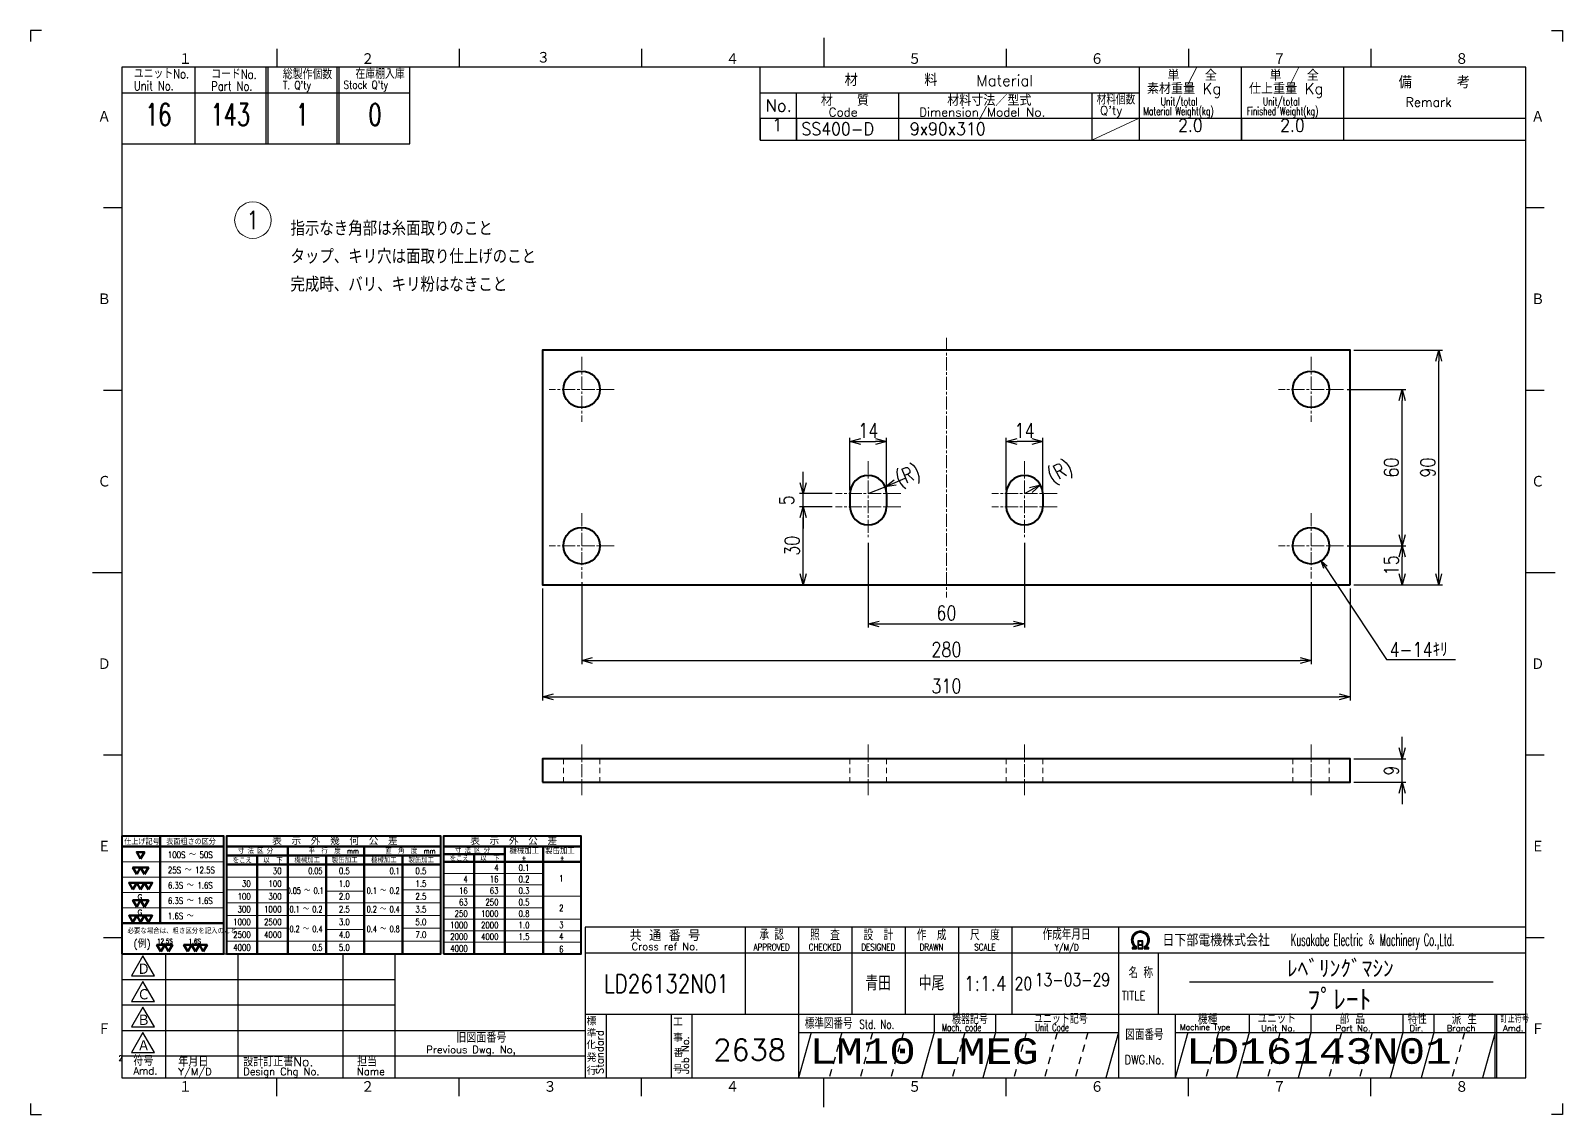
# Model space of a CAD drawing. Header units: millimetres. Extents: x 0 to 588, y 0 to 416.
import ezdxf
from ezdxf.enums import TextEntityAlignment as Align

# ---------------------------------------------------------------- set-up
doc = ezdxf.new("R2010")
doc.units = ezdxf.units.MM
for name, pattern in [('GEN3A', [3.5, 2, -1.5]), ('GEN7A', [7.5, 5, -0.75, 1, -0.75]), ('HIDDEN2', [3.5, 2, -1.5])]:
    doc.linetypes.add(name, pattern=pattern)
doc.layers.get('0').update_dxf_attribs({"linetype": 'CONTINUOUS', "lineweight": 20})
doc.layers.get('DEFPOINTS').update_dxf_attribs({"linetype": 'CONTINUOUS'})
for name, color, linetype, lineweight in [('2', 5, 'CONTINUOUS', 40), ('3A', 6, 'HIDDEN2', 20), ('4', 3, 'CONTINUOUS', 13), ('5', 3, 'CONTINUOUS', 13), ('6', 7, 'CONTINUOUS', 50), ('7A', 4, 'GEN7A', 13)]:
    doc.layers.add(name, color=color, linetype=linetype, lineweight=lineweight)
doc.layers.add('RAHM2', color=1, linetype='CONTINUOUS')
doc.layers.add('RAHM3', color=52, linetype='CONTINUOUS')
doc.styles.add('DIMENSION', font='monotxt.shx', dxfattribs={"bigfont": 'bigfont.shx'})
doc.styles.get("Standard").update_dxf_attribs({"font": 'romans.shx', "width": 0.8, "bigfont": 'extfont2.shx'})
doc.dimstyles.new('GEN-ISO', dxfattribs={"dimtxt": 4, "dimasz": 3, "dimexe": 1, "dimexo": 1, "dimgap": 1, "dimtad": 3, "dimrnd": 0.01, "dimdsep": 46, "dimtxsty": 'Standard', "dimblk": 'OPEN30', "dimcen": 0, "dimclrt": 7, "dimadec": 3, "dimazin": 2, "dimtp": 0.1, "dimtm": 0.1, "dimtfac": 0.6, "dimtmove": 2, "dimatfit": 3, "dimldrblk": 'OPEN30', "dimfxl": 1, "dimarcsym": 0})
doc.dimstyles.new('GEN-ISO$0', dxfattribs={"dimtxt": 4, "dimasz": 3, "dimexe": 1, "dimexo": 1, "dimgap": 1, "dimtad": 3, "dimrnd": 0.01, "dimdsep": 46, "dimtxsty": 'Standard', "dimblk": 'OPEN30', "dimcen": 0, "dimclrt": 7, "dimazin": 2, "dimtp": 0.1, "dimtm": 0.1, "dimtfac": 0.6, "dimtmove": 2, "dimatfit": 3, "dimldrblk": 'OPEN30', "dimfxl": 1, "dimarcsym": 0})
doc.dimstyles.new('GEN-ISO$4', dxfattribs={"dimtxt": 4, "dimasz": 3, "dimexe": 1, "dimexo": 1, "dimgap": 1, "dimtad": 1, "dimtoh": 1, "dimrnd": 0.01, "dimdsep": 46, "dimtxsty": 'Standard', "dimblk": 'OPEN30', "dimcen": 0, "dimclrt": 7, "dimazin": 2, "dimtp": 0.1, "dimtm": 0.1, "dimtfac": 0.6, "dimtofl": 0, "dimtmove": 0, "dimatfit": 2, "dimldrblk": 'OPEN30', "dimfxl": 1, "dimarcsym": 0})

# ---------------------------------------------------------------- blocks, each defined once
blk = doc.blocks.new('_Open30')
at = {"color": 0, "linetype": 'ByBlock', "lineweight": -2}
for p, q in [((-1, 0.27), (0, 0)), ((0, 0), (-1, -0.27)), ((0, 0), (-1, 0))]:
    blk.add_line(p, q, dxfattribs=at)
blk = doc.blocks.new('*D4')
at = {"layer": '5', "color": 0, "lineweight": -2, "transparency": 16777216}
for p, q in [((321.53, 219.25), (321.53, 186.75)), ((381.53, 219.25), (381.53, 186.75)), ((325.73, 188.15), (377.33, 188.15))]:
    blk.add_line(p, q, dxfattribs=at)
at = {"layer": 'DEFPOINTS', "color": 0, "transparency": 16777216}
for p in [(321.53, 220.65), (381.53, 220.65), (381.53, 188.15)]:
    blk.add_point(p, dxfattribs=at)
at = {"layer": '5', "color": 0, "lineweight": -2, "transparency": 16777216, "xscale": 4.199999999999999, "yscale": 4.199999999999999, "zscale": 4.199999999999999, "rotation": 180}
blk.add_blockref('_Open30', (321.53, 188.15), dxfattribs=at)
at = {"layer": '5', "color": 0, "lineweight": -2, "transparency": 16777216, "xscale": 4.199999999999999, "yscale": 4.199999999999999, "zscale": 4.199999999999999}
blk.add_blockref('_Open30', (381.53, 188.15), dxfattribs=at)
at = {"layer": '5', "color": 7, "transparency": 16777216, "insert": (351.53, 192.35), "char_height": 5.6, "attachment_point": 5}
blk.add_mtext('60', dxfattribs=at)
blk = doc.blocks.new('*D5')
at = {"layer": '5', "color": 0, "lineweight": -2, "transparency": 16777216}
for p, q in [((211.53, 204.25), (211.53, 172.75)), ((491.53, 204.25), (491.53, 172.75)), ((215.73, 174.15), (487.33, 174.15))]:
    blk.add_line(p, q, dxfattribs=at)
at = {"layer": 'DEFPOINTS', "color": 0, "transparency": 16777216}
for p in [(211.53, 205.65), (491.53, 205.65), (491.53, 174.15)]:
    blk.add_point(p, dxfattribs=at)
at = {"layer": '5', "color": 0, "lineweight": -2, "transparency": 16777216, "xscale": 4.199999999999999, "yscale": 4.199999999999999, "zscale": 4.199999999999999, "rotation": 180}
blk.add_blockref('_Open30', (211.53, 174.15), dxfattribs=at)
at = {"layer": '5', "color": 0, "lineweight": -2, "transparency": 16777216, "xscale": 4.199999999999999, "yscale": 4.199999999999999, "zscale": 4.199999999999999}
blk.add_blockref('_Open30', (491.53, 174.15), dxfattribs=at)
at = {"layer": '5', "color": 7, "transparency": 16777216, "insert": (351.53, 178.35), "char_height": 5.6, "attachment_point": 5}
blk.add_mtext('280', dxfattribs=at)
blk = doc.blocks.new('*D6')
at = {"layer": '5', "color": 0, "lineweight": -2, "transparency": 16777216}
for p, q in [((196.53, 201.75), (196.53, 158.75)), ((506.53, 201.75), (506.53, 158.75)), ((200.73, 160.15), (502.33, 160.15))]:
    blk.add_line(p, q, dxfattribs=at)
at = {"layer": 'DEFPOINTS', "color": 0, "transparency": 16777216}
for p in [(196.53, 203.15), (506.53, 203.15), (506.53, 160.15)]:
    blk.add_point(p, dxfattribs=at)
at = {"layer": '5', "color": 0, "lineweight": -2, "transparency": 16777216, "xscale": 4.199999999999999, "yscale": 4.199999999999999, "zscale": 4.199999999999999, "rotation": 180}
blk.add_blockref('_Open30', (196.53, 160.15), dxfattribs=at)
at = {"layer": '5', "color": 0, "lineweight": -2, "transparency": 16777216, "xscale": 4.199999999999999, "yscale": 4.199999999999999, "zscale": 4.199999999999999}
blk.add_blockref('_Open30', (506.53, 160.15), dxfattribs=at)
at = {"layer": '5', "color": 7, "transparency": 16777216, "insert": (351.53, 164.35), "char_height": 5.6, "attachment_point": 5}
blk.add_mtext('310', dxfattribs=at)
blk = doc.blocks.new('*D7')
at = {"layer": '5', "color": 0, "lineweight": -2, "transparency": 16777216}
for p, q in [((505.43, 218.15), (527.93, 218.15)), ((526.53, 207.35), (526.53, 213.95)), ((507.93, 203.15), (527.93, 203.15))]:
    blk.add_line(p, q, dxfattribs=at)
at = {"layer": 'DEFPOINTS', "color": 0, "transparency": 16777216}
for p in [(504.03, 218.15), (526.53, 218.15), (506.53, 203.15)]:
    blk.add_point(p, dxfattribs=at)
at = {"layer": '5', "color": 0, "lineweight": -2, "transparency": 16777216, "xscale": 4.199999999999999, "yscale": 4.199999999999999, "zscale": 4.199999999999999}
for p, rotation in [((526.53, 218.15), 90), ((526.53, 203.15), 270)]:
    blk.add_blockref('_Open30', p, dxfattribs=dict(at, rotation=rotation))
at = {"layer": '5', "color": 7, "transparency": 16777216, "insert": (522.33, 210.65), "char_height": 5.6, "attachment_point": 5, "rotation": 90}
blk.add_mtext('15', dxfattribs=at)
blk = doc.blocks.new('*D8')
at = {"layer": '5', "color": 0, "lineweight": -2, "transparency": 16777216}
for p, q in [((505.43, 278.15), (527.93, 278.15)), ((526.53, 222.35), (526.53, 273.95)), ((505.43, 218.15), (527.93, 218.15))]:
    blk.add_line(p, q, dxfattribs=at)
at = {"layer": 'DEFPOINTS', "color": 0, "transparency": 16777216}
for p in [(504.03, 278.15), (526.53, 278.15), (504.03, 218.15)]:
    blk.add_point(p, dxfattribs=at)
at = {"layer": '5', "color": 0, "lineweight": -2, "transparency": 16777216, "xscale": 4.199999999999999, "yscale": 4.199999999999999, "zscale": 4.199999999999999}
for p, rotation in [((526.53, 278.15), 90), ((526.53, 218.15), 270)]:
    blk.add_blockref('_Open30', p, dxfattribs=dict(at, rotation=rotation))
at = {"layer": '5', "color": 7, "transparency": 16777216, "insert": (522.33, 248.15), "char_height": 5.6, "attachment_point": 5, "rotation": 90}
blk.add_mtext('60', dxfattribs=at)
blk = doc.blocks.new('*D9')
at = {"layer": '5', "color": 0, "lineweight": -2, "transparency": 16777216}
for p, q in [((507.93, 293.15), (541.93, 293.15)), ((540.53, 207.35), (540.53, 288.95)), ((507.93, 203.15), (541.93, 203.15))]:
    blk.add_line(p, q, dxfattribs=at)
at = {"layer": 'DEFPOINTS', "color": 0, "transparency": 16777216}
for p in [(506.53, 293.15), (540.53, 293.15), (506.53, 203.15)]:
    blk.add_point(p, dxfattribs=at)
at = {"layer": '5', "color": 0, "lineweight": -2, "transparency": 16777216, "xscale": 4.199999999999999, "yscale": 4.199999999999999, "zscale": 4.199999999999999}
for p, rotation in [((540.53, 293.15), 90), ((540.53, 203.15), 270)]:
    blk.add_blockref('_Open30', p, dxfattribs=dict(at, rotation=rotation))
at = {"layer": '5', "color": 7, "transparency": 16777216, "insert": (536.33, 248.15), "char_height": 5.6, "attachment_point": 5, "rotation": 90}
blk.add_mtext('90', dxfattribs=at)
blk = doc.blocks.new('*D10')
at = {"layer": '5', "color": 0, "lineweight": -2, "transparency": 16777216}
for p, q in [((307.63, 233.15), (295.13, 233.15)), ((296.53, 207.35), (296.53, 228.95)), ((306.13, 203.15), (295.13, 203.15))]:
    blk.add_line(p, q, dxfattribs=at)
at = {"layer": 'DEFPOINTS', "color": 0, "transparency": 16777216}
for p in [(296.53, 233.15), (309.03, 233.15), (307.53, 203.15)]:
    blk.add_point(p, dxfattribs=at)
at = {"layer": '5', "color": 0, "lineweight": -2, "transparency": 16777216, "xscale": 4.199999999999999, "yscale": 4.199999999999999, "zscale": 4.199999999999999}
for p, rotation in [((296.53, 233.15), 90), ((296.53, 203.15), 270)]:
    blk.add_blockref('_Open30', p, dxfattribs=dict(at, rotation=rotation))
at = {"layer": '5', "color": 7, "transparency": 16777216, "insert": (292.33, 218.15), "char_height": 5.6, "attachment_point": 5, "rotation": 90}
blk.add_mtext('30', dxfattribs=at)
blk = doc.blocks.new('*D11')
at = {"layer": '5', "color": 0, "lineweight": -2, "transparency": 16777216}
for p, q in [((526.53, 140.62), (526.53, 144.82)), ((507.93, 136.42), (527.93, 136.42)), ((526.53, 127.42), (526.53, 136.42)), ((507.93, 127.42), (527.93, 127.42)), ((526.53, 123.22), (526.53, 119.02))]:
    blk.add_line(p, q, dxfattribs=at)
at = {"layer": 'DEFPOINTS', "color": 0, "transparency": 16777216}
for p in [(506.53, 136.42), (526.53, 136.42), (506.53, 127.42)]:
    blk.add_point(p, dxfattribs=at)
at = {"layer": '5', "color": 0, "lineweight": -2, "transparency": 16777216, "xscale": 4.199999999999999, "yscale": 4.199999999999999, "zscale": 4.199999999999999}
for p, rotation in [((526.53, 136.42), 270), ((526.53, 127.42), 90)]:
    blk.add_blockref('_Open30', p, dxfattribs=dict(at, rotation=rotation))
at = {"layer": '5', "color": 7, "transparency": 16777216, "insert": (522.33, 131.92), "char_height": 5.6, "attachment_point": 5, "rotation": 90}
blk.add_mtext('9', dxfattribs=at)
blk = doc.blocks.new('1A3ﾌﾞﾋﾝ')
at = {"layer": 'RAHM2', "color": 5, "linetype": 'Continuous'}
for p, q in [((3, 297), (0, 297)), ((0, 297), (0, 294)), ((217.5, 295), (217.5, 287)), ((417, 297), (420, 297)), ((420, 297), (420, 294)), ((67.5, 292), (67.5, 287)), ((117.5, 292), (117.5, 287)), ((167.5, 292), (167.5, 287)), ((267.5, 292), (267.5, 287)), ((317.5, 292), (317.5, 287)), ((367.5, 292), (367.5, 287)), ((410, 287), (25, 287)), ((25, 287), (25, 10)), ((104, 266), (104, 287)), ((410, 10), (410, 287)), ((25, 266), (64.5, 266)), ((64.5, 266), (104, 266)), ((20, 248.5), (25, 248.5)), ((410, 248.5), (415, 248.5)), ((20, 198.5), (25, 198.5)), ((410, 198.5), (415, 198.5)), ((17, 148.5), (25, 148.5)), ((410, 148.5), (418, 148.5)), ((20, 98.5), (25, 98.5)), ((410, 98.5), (415, 98.5)), ((20, 48.5), (25, 48.5)), ((410, 48.5), (415, 48.5)), ((25, 10), (410, 10)), ((67.5, 5), (67.5, 10)), ((117.5, 5), (117.5, 10)), ((217.5, 2), (217.5, 10)), ((267.5, 5), (267.5, 10)), ((317.5, 5), (317.5, 10)), ((367.5, 5), (367.5, 10)), ((0, 3), (0, 0)), ((0, 0), (3, 0)), ((420, 0), (417, 0)), ((420, 3), (420, 0))]:
    blk.add_line(p, q, dxfattribs=at)
at = {"layer": 'RAHM2', "color": 7, "linetype": 'Continuous'}
for p, q in [((45, 287), (45, 266)), ((64.5, 287), (64.5, 266)), ((65, 287), (65, 266)), ((84, 287), (84, 266)), ((84.5, 287), (84.5, 266)), ((200, 267), (200, 287)), ((304, 287), (304, 267)), ((332, 267), (332, 287)), ((360, 287), (360, 267)), ((25, 280), (64.5, 280)), ((64.5, 280), (104, 280)), ((200, 280), (304, 280)), ((210, 267), (210, 280)), ((238, 280), (238, 267)), ((291, 280), (291, 267)), ((200, 273), (410, 273)), ((200, 267), (410, 267)), ((195.93, 51.26), (195.93, 27.42)), ((210.55, 51.26), (210.55, 10)), ((225.18, 51.26), (225.18, 27.42)), ((239.8, 51.26), (239.8, 27.42)), ((254.43, 51.26), (254.43, 27.42)), ((269.05, 51.26), (269.05, 27.42)), ((298.3, 51.26), (298.3, 10)), ((25, 44), (100, 44)), ((37, 44), (37, 10)), ((56.8, 44), (56.8, 10)), ((85.6, 44), (85.6, 10)), ((100, 10), (100, 44)), ((152.05, 44.26), (410, 44.26)), ((269.05, 44.26), (269.05, 27.42)), ((298.3, 44.26), (298.3, 44.26)), ((309.17, 44.26), (309.17, 27.42)), ((25, 37), (100, 37)), ((25, 30), (100, 30)), ((152.05, 27.42), (410, 27.42)), ((157.77, 27.42), (157.77, 10)), ((175.59, 27.42), (175.59, 10)), ((181.3, 27.42), (181.3, 10)), ((247.73, 27.42), (247.73, 22.42)), ((264.59, 27.42), (264.59, 22.42)), ((313.83, 27.42), (313.83, 10)), ((334.15, 27.42), (334.15, 22.42)), ((351, 27.42), (351, 22.42)), ((376.29, 27.42), (376.29, 22.42)), ((384.72, 27.42), (384.72, 22.42)), ((401.57, 10), (401.57, 27.42)), ((402.07, 10), (402.07, 27.42)), ((25, 23), (100, 23)), ((100, 23), (152.05, 23)), ((210.55, 22.42), (298.3, 22.42)), ((313.83, 22.42), (410, 22.42)), ((25, 16), (100, 16)), ((100, 16), (152.05, 16)), ((167.5, 5), (167.5, 10))]:
    blk.add_line(p, q, dxfattribs=at)
at = {"layer": 'RAHM2', "color": 3, "linetype": 'Continuous'}
for p, q in [((317.73, 36.35), (401.03, 36.35)), ((214.02, 22.42), (210.55, 10)), ((247.73, 22.42), (244.26, 10)), ((264.59, 22.42), (261.12, 10)), ((298.3, 22.42), (294.83, 10)), ((334.15, 22.42), (330.68, 10)), ((351, 22.42), (347.54, 10)), ((376.29, 22.42), (372.82, 10)), ((384.72, 22.42), (381.25, 10))]:
    blk.add_line(p, q, dxfattribs=at)
at = {"layer": 'RAHM2', "color": 3, "linetype": 'GEN3A'}
for p, q in [((222.44, 22.42), (218.98, 10)), ((230.87, 22.42), (227.41, 10)), ((239.3, 22.42), (235.84, 10)), ((256.16, 22.42), (252.69, 10)), ((273.01, 22.42), (269.55, 10)), ((281.44, 22.42), (277.98, 10)), ((289.87, 22.42), (286.41, 10)), ((325.72, 22.42), (322.25, 10)), ((342.57, 22.42), (339.11, 10)), ((359.43, 22.42), (355.97, 10)), ((367.86, 22.42), (364.39, 10)), ((393.14, 22.42), (389.68, 10))]:
    blk.add_line(p, q, dxfattribs=at)
at = {"layer": 'RAHM2', "color": 5, "linetype": 'Continuous'}
blk.add_lwpolyline([(410, 51.26), (152.05, 51.26), (152.05, 10)], dxfattribs=at)
at = {"layer": 'RAHM2', "color": 7, "linetype": 'Continuous'}
for points in [[(303.62, 47.51), (303.62, 45.4), (304.92, 45.4), (304.92, 47.51), (303.62, 47.51)], [(303.77, 47.36), (303.77, 46.53), (304.77, 46.53), (304.77, 47.36), (303.77, 47.36)], [(304.77, 46.38), (304.77, 45.55), (303.77, 45.55), (303.77, 46.38), (304.77, 46.38)], [(302.02, 45.4), (303.22, 45.4), (303.22, 46.01)], [(302.02, 45.58), (302.97, 45.58), (302.97, 45.91)], [(302.72, 45.82), (302.72, 45.75), (302.02, 45.75), (302.02, 45.4)], [(305.32, 45.98), (305.32, 45.4), (306.58, 45.4), (306.58, 45.75), (305.85, 45.75), (305.85, 45.8)], [(305.57, 45.87), (305.57, 45.58), (306.58, 45.58)]]:
    blk.add_lwpolyline(points, dxfattribs=at)
for points in [[(30.79, 43.41), (27.65, 37.97), (33.92, 37.97)], [(30.79, 36.41), (27.65, 30.97), (33.92, 30.97)], [(30.79, 29.41), (27.65, 23.97), (33.92, 23.97)], [(30.79, 22.41), (27.65, 16.97), (33.92, 16.97)]]:
    blk.add_lwpolyline(points, close=True, dxfattribs=at)
at = {"layer": 'RAHM2', "color": 3, "linetype": 'Continuous'}
for points in [[(317.29, 22.42), (313.83, 10)], [(401.57, 22.42), (401.57, 22.42), (398.11, 10)]]:
    blk.add_lwpolyline(points, dxfattribs=at)
at = {"layer": 'RAHM2', "color": 7, "linetype": 'Continuous'}
for radius, start, end in [(2.5, 308.2706, 230.8952), (2.28, 303.9949, 234.4013), (2.06, 299.8294, 238.4756)]:
    blk.add_arc((304.3, 47.76), radius, start, end, dxfattribs=at)
at = {"layer": 'RAHM2', "color": 5, "linetype": 'Continuous'}
for s, p in [('１', (40.6, 287.58)), ('２', (90.6, 287.58)), ('４', (190.6, 287.58)), ('５', (240.6, 287.58)), ('６', (290.6, 287.58)), ('７', (340.6, 287.58)), ('８', (390.6, 287.58)), ('Ａ', (18.36, 271.74)), ('Ａ', (411.44, 271.74)), ('Ｂ', (18.36, 221.74)), ('Ｂ', (411.44, 221.74)), ('Ｃ', (18.36, 171.74)), ('Ｃ', (411.44, 171.74)), ('Ｄ', (18.36, 121.74)), ('Ｄ', (411.44, 121.74)), ('Ｅ', (18.36, 71.74)), ('Ｅ', (411.44, 71.74)), ('Ｆ', (18.36, 21.74)), ('Ｆ', (411.44, 21.74)), ('１', (40.6, 5.87)), ('２', (90.6, 5.87)), ('３', (140.6, 5.87)), ('４', (190.6, 5.87)), ('５', (240.6, 5.87)), ('６', (290.6, 5.87)), ('７', (340.6, 5.87)), ('８', (390.6, 5.87))]:
    blk.add_text(s, height=3.31, dxfattribs=at).set_placement(p)
blk.add_text('３', height=3.31, dxfattribs=at).set_placement((140.6, 289.58), align=Align.MIDDLE)
at = {"layer": 'RAHM2', "color": 7, "linetype": 'Continuous'}
for s, height, width, p in [('ユニットNo.', 2.5, 0.8, (28.29, 283.92)), ('コードNo.', 2.5, 0.8, (49.52, 283.81)), ('総製作個数', 2.5, 0.8, (69.17, 283.72)), ('在庫棚入庫', 2.5, 0.8, (89.08, 283.82)), ('Unit No.', 2.5, 0.8, (28.29, 280.64)), ('Part No.', 2.5, 0.8, (49.52, 280.53)), ("T. Q'ty", 2.2, 0.8, (69.17, 280.96)), ("Stock Q'ty", 2.2, 0.8, (85.8, 281.06)), ('材料個数', 3, 0.8, (292.32, 276.75)), ('Unit/total', 2.2, 0.7, (309.86, 276.49)), ('Unit/total', 2.2, 0.7, (337.86, 276.49)), ('Material Weight(kg)', 2.2, 0.68, (305.1, 273.86)), ('Finished Weight(kg)', 2.2, 0.68, (333.46, 273.86)), ('作成年月日', 3, 0.7, (277.49, 47.82)), ('Y/M/D', 1.8, 0.8, (280.79, 44.87)), ('Kusakabe Electric ＆ Machinery Co.,Ltd.', 3.3108, 0.5, (345.56, 46.19)), ('名 称', 3, 0.7, (301.06, 37.33)), ('20', 3.5, 0.8, (269.81, 34.08)), ('TITLE', 2.5, 0.8, (299.18, 31.25)), ('標準図番号', 3, 0.7, (212.26, 23.44)), ('Std. No.', 2.5, 0.7, (227.23, 23.44)), ('機器記号', 2.5, 0.7, (252.65, 24.77)), ('ユニット記号', 2.5, 0.7, (275.14, 24.85)), ('訂正符号', 2, 0.7, (403.01, 25.16)), ('Mach. code', 2, 0.7, (249.86, 22.83)), ('Unit Code', 2, 0.7, (275.45, 22.83)), ('図面番号', 3, 0.7, (300.15, 20.37)), ('Machine Type', 1.7, 0.9, (315.15, 23.05))]:
    blk.add_text(s, height=height, dxfattribs=dict(at, width=width)).set_placement(p)
for s, height, p in [('単 / 全', 3, (311.71, 283.26)), ('単 / 全', 3, (339.71, 283.26)), ('材\u3000\u3000\u3000\u3000\u3000料', 3.311, (223.18, 281.82)), ('Material', 3, (259.34, 281.82)), ('素材重量 Kg', 3, (306.08, 279.63)), ('仕上重量 Kg', 3, (334.08, 279.63)), ('備     考', 3.311, (375.08, 281.21)), ('No.', 3.311, (201.5, 274.82)), ('材\u3000\u3000質', 3, (216.68, 276.39)), ('材料寸法／型式', 3, (251.33, 276.39)), ('Remark', 2.5, (377.03, 276.16)), ('Code', 2.4, (218.82, 273.45)), ('Dimension/Model No.', 2.4, (243.65, 273.45)), ("Q'ty", 2.4, (293.19, 273.93)), ('Ｄ', 3.2, (29.23, 38.2)), ('Ｃ', 3.2, (29.23, 31.2)), ('Ｂ', 3.2, (29.23, 24.2)), ('標', 2, (152.44, 24.43)), ('工', 2, (176.15, 24.24)), ('機種', 2.4, (320.08, 24.76)), ('ユニット', 2.4, (336.39, 24.96)), ('部 品', 2.4, (358.93, 24.79)), ('特性', 2.4, (377.55, 24.78)), ('派 生', 2.4, (389.65, 24.72)), ('旧図面番号', 2.5, (116.71, 19.69)), ('準', 2, (152.47, 21.11)), ('事', 2, (176.17, 19.92)), ('Unit No.', 1.7, (337.39, 22.76)), ('Part No.', 1.7, (357.81, 22.76)), ('Dir.', 1.7, (378.09, 22.76)), ('Branch', 1.7, (388.28, 22.76)), ('Amd.', 1.7, (403.74, 22.76)), ('Ａ', 3.2, (29.23, 17.2)), ('Previous Dwg. No,', 2, (108.5, 16.75)), ('化', 2, (152.37, 17.95)), ('番', 2, (176.31, 15.76)), ('Amd.', 2, (28.17, 10.93)), ('符号', 2.5, (28.17, 13.37)), ('Y/M/D', 2, (40.49, 10.7)), ('年月日', 2.5, (40.49, 13.14)), ('設計訂正書No.', 2.5, (58.29, 13.18)), ('Design Chg No.', 2, (58.29, 10.75)), ('担当', 2.5, (89.5, 13.18)), ('Name', 2, (89.5, 10.75)), ('行', 2, (152.46, 10.82)), ('発', 2, (152.46, 14.47)), ('号', 2, (176.11, 11.28))]:
    blk.add_text(s, height=height, dxfattribs=at).set_placement(p)
for s, height, p in [('共 通 番 号', 3, (173.93, 49.14)), ('Cross ref No.', 2, (173.93, 46.01))]:
    blk.add_text(s, height=height, dxfattribs=at).set_placement(p, align=Align.MIDDLE)
for s, height, width, p in [('承 認', 3, 0.7, (203.18, 49.35)), ('照  査', 3, 0.7, (217.8, 49.35)), ('設  計', 3, 0.7, (232.43, 49.35)), ('作  成', 3, 0.7, (247.05, 49.35)), ('尺  度', 3, 0.7, (261.67, 49.35)), ('APPROVED', 1.8, 0.8, (203.18, 45.85)), ('CHECKED', 1.8, 0.8, (217.8, 45.85)), ('DESIGNED', 1.8, 0.8, (232.43, 45.85)), ('DRAWN', 1.8, 0.8, (247.05, 45.85)), ('SCALE', 1.8, 0.8, (261.67, 45.85)), ('DWG.No.', 2.5, 0.8, (305.41, 14.96))]:
    blk.add_text(s, height=height, dxfattribs=dict(at, width=width)).set_placement(p, align=Align.MIDDLE)
at = {"layer": 'RAHM2', "color": 7, "linetype": 'Continuous', "width": 0.844147}
blk.add_text('日下部電機株式会社', height=3.311, dxfattribs=at).set_placement((310.35, 46.06), (339.79, 46.06), align=Align.FIT)
at = {"layer": 'RAHM2', "color": 7, "linetype": 'Continuous'}
for s, p in [('Standard', (157.07, 11.05)), ('Job No.', (180.5, 11.05))]:
    blk.add_text(s, height=2, rotation=90, dxfattribs=at).set_placement(p)
at = {"layer": 'RAHM2', "color": 5, "linetype": 'Continuous', "width": 0.7}
for tag, p in [('HEADER3', (35, 274.01)), ('HEADER4', (54.75, 274)), ('HEADER15', (74.49, 274)), ('HEADER16', (94.43, 274))]:
    blk.add_attdef(tag, text='', height=6, dxfattribs=at).set_placement(p, align=Align.MIDDLE)
at = {"layer": 'RAHM2', "color": 7, "linetype": 'Continuous'}
blk.add_attdef('HEADER5', text='', height=2.5, dxfattribs=at).set_placement((63.69, 267.1), align=Align.BOTTOM_RIGHT)
for tag, height, width, p in [('HEADER1', 5, 0.9, (359.12, 40.15)), ('HEADER25', 3.2, 0.63, (46.91, 40.38)), ('HEADER23', 3.33, 0.8, (71.4, 40.2)), ('HEADER24', 3.5, 0.8, (92.57, 40.22)), ('HEADER7', 5, 0.8, (174.38, 35.8)), ('GEN-TITLE-SCA', 4, 0.85, (261.79, 35.85)), ('HEADER22', 3.2, 0.63, (46.91, 33.38)), ('HEADER20', 3.33, 0.8, (71.4, 33.2)), ('HEADER21', 3.5, 0.8, (92.57, 33.22)), ('HEADER2', 6, 0.9, (358.89, 31.68)), ('HEADER19', 3.2, 0.63, (46.91, 26.38)), ('HEADER17', 3.33, 0.8, (71.4, 26.2)), ('HEADER18', 3.5, 0.8, (92.57, 26.22)), ('HEADER11', 3.2, 0.63, (46.91, 19.38)), ('HEADER9', 3.33, 0.8, (71.4, 19.2)), ('HEADER10', 3.5, 0.8, (92.57, 19.22)), ('HEADER14', 3.31, 0.8, (126.54, 12.82))]:
    blk.add_attdef(tag, text='', height=height, dxfattribs=dict(at, width=width)).set_placement(p, align=Align.MIDDLE)
at = {"layer": 'RAHM2', "color": 7, "linetype": 'Continuous', "width": 0.8}
blk.add_attdef('GEN-TITLE-DAT', text='', height=3.5, dxfattribs=at).set_placement((275.35, 34.1), align=Align.BOTTOM_LEFT)
at = {"layer": 'RAHM2', "color": 5, "linetype": 'Continuous'}
blk.add_attdef('HEADER6', text='', height=5.8, dxfattribs=at).set_placement((207.09, 13.03), align=Align.BOTTOM_RIGHT)
at = {"layer": 'RAHM2', "color": 5, "linetype": 'Continuous', "style": 'DIMENSION', "width": 1.2}
for tag, p in [('HEADER13', (213.56, 11.75)), ('HEADER12', (247.26, 11.72)), ('GEN-TITLE-DWG', (316.79, 11.74))]:
    blk.add_attdef(tag, text='', height=7.02, dxfattribs=at).set_placement(p, align=Align.BOTTOM_LEFT)
at = {"layer": 'RAHM2', "color": 5, "linetype": 'Continuous', "style": 'DIMENSION'}
blk.add_attdef('HEADER8', text='', height=7.02, dxfattribs=at).set_placement((408.58, 11.71), align=Align.BOTTOM_RIGHT)
blk = doc.blocks.new('STDBUHIN')
at = {"color": 7}
for p, q in [((0, 0), (0, -6)), ((10, 0), (10, -6)), ((38, 0), (38, -6)), ((91, 0), (91, -6)), ((104, 0), (104, -6)), ((132, 0), (132, -6)), ((160, 0), (160, -6)), ((0, -6), (210, -6))]:
    blk.add_line(p, q, dxfattribs=at)
at = {"layer": 'RAHM3', "color": 7, "width": 0.9}
for tag, p in [('1GENST', (4.710911, -4.609434)), ('4GENST', (96.434633, -4.658422)), ('5GENST', (118, -4.729)), ('6GENST', (146, -4.729))]:
    blk.add_attdef(tag, text='', height=3.5, dxfattribs=at).set_placement(p, align=Align.BOTTOM_CENTER)
at = {"layer": 'RAHM3', "color": 7}
for tag, p, width in [('2GENST', (11.373533, -4.658422), 0.8), ('3GENST', (41.070972, -4.658422), 0.8), ('7GENST', (162.759538, -4.671383), 0.9)]:
    blk.add_attdef(tag, p, '', height=3.5, dxfattribs=dict(at, width=width))
blk = doc.blocks.new('GENBALLOON1')
blk.add_circle((0, 0), 5)
at = {"flags": 1}
blk.add_attdef('GEN_PARENT', text='', height=2.5, dxfattribs=at).set_placement((0, 0), align=Align.MIDDLE)
blk.add_attdef('REF_NO', text='', height=3.5).set_placement((0, 0), align=Align.MIDDLE)
at = {"color": 7, "flags": 1}
for tag, p in [('5GENINF', (6.43, 0.96)), ('6GENINF', (6.43, 0.63)), ('7GENINF', (6.43, 0.3)), ('8GENINF', (6.43, -0.04)), ('9GENINF', (6.43, -0.37)), ('3GENINF', (6.43, -2.34)), ('4GENINF', (6.43, -2.67)), ('10GENINF', (6.43, -0.7)), ('11GENINF', (6.43, -1)), ('12GENINF', (6.43, -1.34)), ('13GENINF', (6.43, -1.67)), ('14GENINF', (6.43, -2)), ('15GENINF', (6.43, -3)), ('16GENINF', (6.43, -3.34)), ('17GENINF', (6.43, -3.7)), ('18GENINF', (6.43, -4.04)), ('19GENINF', (6.43, -4.37)), ('20GENINF', (6.43, -4.7)), ('21GENINF', (6.43, -5.04)), ('22GENINF', (6.43, -5.37))]:
    blk.add_attdef(tag, p, '', height=0.2, dxfattribs=at)
blk = doc.blocks.new('A$C152A366D')
for p, q in [((0, 29.4), (28, 29.4)), ((10.5, 32.2), (10.5, 8.4)), ((28.7, 29.4), (87.5, 29.4)), ((28.7, 26.95), (87.5, 26.95)), ((37.1, 26.95), (37.1, 0)), ((45.5, 29.4), (45.5, 0)), ((56, 26.95), (56, 0)), ((66.5, 29.4), (66.5, 0)), ((77, 26.95), (77, 0)), ((88.2, 29.4), (126, 29.4)), ((88.2, 27.3), (105, 27.3)), ((96.6, 27.3), (96.6, 0)), ((105, 29.4), (105, 0)), ((115.5, 29.4), (115.5, 0)), ((28.7, 24.5), (87.5, 24.5)), ((88.2, 25.2), (126, 25.2)), ((0, 8.4), (28, 8.4))]:
    blk.add_line(p, q)
for points in [[(5.16, 26.02), (6.22, 27.86), (4.1, 27.86), (5.16, 26.02)], [(4.1, 21.82), (5.16, 23.66), (3.04, 23.66), (4.1, 21.82)], [(6.22, 21.82), (7.28, 23.66), (5.16, 23.66), (6.22, 21.82)], [(3.04, 17.62), (4.1, 19.46), (1.98, 19.46), (3.04, 17.62)], [(5.16, 17.62), (6.22, 19.46), (4.1, 19.46), (5.16, 17.62)], [(7.28, 17.62), (8.35, 19.46), (6.22, 19.46), (7.28, 17.62)], [(4.1, 12.86), (5.16, 14.69), (3.04, 14.69), (4.1, 12.86)], [(6.22, 12.86), (7.28, 14.69), (5.16, 14.69), (6.22, 12.86)], [(3.04, 8.66), (4.1, 10.49), (1.98, 10.49), (3.04, 8.66)], [(5.16, 8.66), (6.22, 10.49), (4.1, 10.49), (5.16, 8.66)], [(7.28, 8.66), (8.35, 10.49), (6.22, 10.49), (7.28, 8.66)], [(10.7, 0.61), (11.76, 2.45), (9.63, 2.45), (10.7, 0.61)], [(12.82, 0.61), (13.88, 2.45), (11.76, 2.45), (12.82, 0.61)], [(18.07, 0.61), (19.13, 2.45), (17.01, 2.45), (18.07, 0.61)], [(20.19, 0.61), (21.26, 2.45), (19.13, 2.45), (20.19, 0.61)], [(22.32, 0.61), (23.38, 2.45), (21.26, 2.45), (22.32, 0.61)]]:
    blk.add_lwpolyline(points, close=True)
at = {"layer": '2'}
for points in [[(0, 0), (28, 0), (28, 32.2), (0, 32.2)], [(28.7, 0), (87.5, 0), (87.5, 32.2), (28.7, 32.2)], [(88.2, 0), (126, 0), (126, 32.2), (88.2, 32.2)]]:
    blk.add_lwpolyline(points, close=True, dxfattribs=at)
at = {"layer": '4'}
for p, q in [((0, 25.2), (28, 25.2)), ((0, 21), (28, 21)), ((88.2, 22.05), (115.5, 22.05)), ((28.7, 21), (87.5, 21)), ((28.7, 17.5), (45.5, 17.5)), ((56, 17.15), (66.5, 17.15)), ((77, 17.5), (87.5, 17.5)), ((88.2, 18.9), (115.5, 18.9)), ((0, 16.8), (28, 16.8)), ((28.7, 14), (87.5, 14)), ((88.2, 15.75), (126, 15.75)), ((0, 12.6), (28, 12.6)), ((28.7, 10.5), (87.5, 10.5)), ((88.2, 12.6), (115.5, 12.6)), ((88.2, 9.45), (126, 9.45)), ((28.7, 7), (45.5, 7)), ((56, 6.65), (66.5, 6.65)), ((77, 7), (87.5, 7)), ((88.2, 6.3), (126, 6.3)), ((28.7, 3.5), (87.5, 3.5)), ((88.2, 3.15), (126, 3.15))]:
    blk.add_line(p, q, dxfattribs=at)
at = {"width": 0.9}
for s, height, p in [('仕上げ記号', 1.54, (5.53, 29.91)), ('表面粗さの区分', 1.54, (18.98, 29.91)), ('をこえ', 1.4, (33.04, 24.85)), ('寸 法 区 分', 1.4, (36.67, 27.45)), ('以\u3000下', 1.4, (41.44, 24.85)), ('機械加工', 1.4, (50.85, 24.93)), ('平\u3000行\u3000度\u3000mm', 1.4, (58.11, 27.45)), ('製缶加工', 1.4, (61.11, 24.93)), ('機械加工', 1.4, (71.85, 24.93)), ('直\u3000角\u3000度\u3000mm', 1.4, (79.11, 27.45)), ('製缶加工', 1.4, (82.11, 24.93)), ('をこえ', 1.4, (92.54, 25.38)), ('寸 法 区 分', 1.4, (96.17, 27.62)), ('以\u3000下', 1.4, (100.94, 25.38)), ('機械加工', 1.61, (110.35, 27.35)), ('%%P', 1.4, (110.27, 25.48)), ('製缶加工', 1.61, (120.13, 27.35)), ('%%P', 1.4, (120.77, 25.48))]:
    blk.add_text(s, height=height, dxfattribs=at).set_placement(p, align=Align.CENTER)
for s, p in [('表\u3000示\u3000外\u3000幾\u3000何\u3000公\u3000差', (58.43, 29.86)), ('表\u3000示\u3000外\u3000公\u3000差', (107.45, 29.86))]:
    blk.add_text(s, height=1.96).set_placement(p, align=Align.CENTER)
for s, height, width, p in [('100S ～ 50S', 1.75, 0.8, (12.64, 26.26)), ('25S ～ 12.5S', 1.75, 0.8, (12.64, 22.06)), ('0.1', 1.75, 0.8, (108.79, 22.73)), ('0.2', 1.75, 0.8, (108.79, 19.58)), ('1', 1.75, 0.8, (119.92, 19.81)), ('6.3S ～ 1.6S', 1.75, 0.8, (12.64, 17.86)), ('0.3', 1.75, 0.8, (108.79, 16.43)), ('6.3S ～ 1.6S', 1.75, 0.8, (12.64, 13.66)), ('0.5', 1.75, 0.8, (108.79, 13.28)), ('2', 1.75, 0.8, (119.92, 11.65)), ('1.6S ～ ', 1.75, 0.8, (12.64, 9.46)), ('0.8', 1.75, 0.8, (108.79, 10.13)), ('1.0', 1.75, 0.8, (108.79, 6.98)), ('3', 1.75, 0.8, (119.92, 7.04)), ('必要な場合は、粗さ区分を記入のこと', 1.4, 0.9, (1.56, 5.54)), ('1.5', 1.75, 0.8, (108.79, 3.83)), ('4', 1.75, 0.8, (119.92, 3.89)), ('(例)', 2, 0.9, (3.23, 1.73)), ('12.5S', 1.26, 0.8, (9.67, 2.83)), ('1.6S', 1.26, 0.8, (18.32, 2.83)), ('6', 1.75, 0.8, (119.92, 0.39))]:
    blk.add_text(s, height=height, dxfattribs=dict(width=width)).set_placement(p)
for s, width, p in [('30', 0.8, (43.8, 21.85)), ('0.05', 0.7, (55.02, 21.85)), ('0.5', 0.8, (62.51, 21.85)), ('0.1', 0.7, (76.19, 21.85)), ('0.5', 0.8, (83.51, 21.85)), ('4', 0.8, (94.85, 19.58)), ('16', 0.8, (103.3, 19.58)), ('4', 0.8, (103.3, 22.73)), ('30', 0.8, (35.35, 18.35)), ('100', 0.8, (43.8, 18.35)), ('0.05 ～ 0.1', 0.7, (55.36, 16.42)), ('1.0', 0.8, (62.51, 18.35)), ('0.1 ～ 0.2', 0.7, (76.19, 16.42)), ('1.5', 0.8, (83.51, 18.35)), ('16', 0.8, (94.85, 16.43)), ('63', 0.8, (103.3, 16.43)), ('300', 0.8, (35.35, 11.35)), ('100', 0.8, (35.35, 14.85)), ('1000', 0.8, (43.8, 11.35)), ('300', 0.8, (43.8, 14.85)), ('0.1 ～ 0.2', 0.7, (55.02, 11.35)), ('2.0', 0.8, (62.51, 14.85)), ('2.5', 0.8, (62.51, 11.35)), ('0.2 ～ 0.4', 0.7, (76.19, 11.35)), ('2.5', 0.8, (83.51, 14.85)), ('3.5', 0.8, (83.51, 11.35)), ('63', 0.8, (94.85, 13.28)), ('250', 0.8, (103.3, 13.28)), ('1000', 0.8, (35.35, 7.85)), ('2500', 0.8, (43.8, 7.85)), ('3.0', 0.8, (62.51, 7.85)), ('5.0', 0.8, (83.51, 7.85)), ('1000', 0.8, (94.85, 6.98)), ('250', 0.8, (94.85, 10.13)), ('2000', 0.8, (103.3, 6.98)), ('1000', 0.8, (103.3, 10.13)), ('2500', 0.8, (35.35, 4.35)), ('4000', 0.8, (43.8, 4.35)), ('0.2 ～ 0.4', 0.7, (55.02, 5.93)), ('4.0', 0.8, (62.51, 4.35)), ('0.4 ～ 0.8', 0.7, (76.19, 5.93)), ('7.0', 0.8, (83.51, 4.35)), ('2000', 0.8, (94.85, 3.83)), ('4000', 0.8, (103.3, 3.83)), ('4000', 0.8, (35.35, 0.85)), ('0.5', 0.7, (55.02, 0.85)), ('5.0', 0.8, (62.51, 0.85)), ('4000', 0.8, (94.85, 0.58))]:
    blk.add_text(s, height=1.75, dxfattribs=dict(width=width)).set_placement(p, align=Align.RIGHT)
for p in [(5.6, 14.89), (5.6, 10.69)]:
    blk.add_text('G', height=1.4).set_placement(p, align=Align.RIGHT)
blk = doc.blocks.new('*D17')
at = {"layer": '5', "color": 0, "lineweight": -2, "transparency": 16777216}
for p, q in [((296.53, 242.35), (296.53, 246.55)), ((307.63, 238.15), (295.13, 238.15)), ((296.53, 233.15), (296.53, 238.15)), ((307.63, 233.15), (295.13, 233.15)), ((296.53, 228.95), (296.53, 224.75))]:
    blk.add_line(p, q, dxfattribs=at)
at = {"layer": 'DEFPOINTS', "color": 0, "transparency": 16777216}
for p in [(296.53, 238.15), (309.03, 238.15), (309.03, 233.15)]:
    blk.add_point(p, dxfattribs=at)
at = {"layer": '5', "color": 0, "lineweight": -2, "transparency": 16777216, "xscale": 4.199999999999999, "yscale": 4.199999999999999, "zscale": 4.199999999999999}
for p, rotation in [((296.53, 238.15), 270), ((296.53, 233.15), 90)]:
    blk.add_blockref('_Open30', p, dxfattribs=dict(at, rotation=rotation))
at = {"layer": '5', "color": 7, "transparency": 16777216, "insert": (290.23, 235.65), "char_height": 5.6, "attachment_point": 5, "rotation": 90}
blk.add_mtext('5', dxfattribs=at)
blk = doc.blocks.new('*D18')
at = {"layer": '5', "color": 0, "lineweight": -2, "transparency": 16777216}
for p, q in [((314.53, 239.55), (314.53, 259.55)), ((328.53, 239.55), (328.53, 259.55)), ((318.73, 258.15), (324.33, 258.15))]:
    blk.add_line(p, q, dxfattribs=at)
at = {"layer": 'DEFPOINTS', "color": 0, "transparency": 16777216}
for p in [(328.53, 258.15), (314.53, 238.15), (328.53, 238.15)]:
    blk.add_point(p, dxfattribs=at)
at = {"layer": '5', "color": 0, "lineweight": -2, "transparency": 16777216, "xscale": 4.199999999999999, "yscale": 4.199999999999999, "zscale": 4.199999999999999, "rotation": 180}
blk.add_blockref('_Open30', (314.53, 258.15), dxfattribs=at)
at = {"layer": '5', "color": 0, "lineweight": -2, "transparency": 16777216, "xscale": 4.199999999999999, "yscale": 4.199999999999999, "zscale": 4.199999999999999}
blk.add_blockref('_Open30', (328.53, 258.15), dxfattribs=at)
at = {"layer": '5', "color": 7, "transparency": 16777216, "insert": (321.53, 262.35), "char_height": 5.6, "attachment_point": 5}
blk.add_mtext('14', dxfattribs=at)
blk = doc.blocks.new('*D19')
at = {"layer": '5', "color": 0, "lineweight": -2, "transparency": 16777216}
for p, q in [((374.53, 239.55), (374.53, 259.55)), ((388.53, 239.55), (388.53, 259.55)), ((384.33, 258.15), (378.73, 258.15))]:
    blk.add_line(p, q, dxfattribs=at)
at = {"layer": 'DEFPOINTS', "color": 0, "transparency": 16777216}
for p in [(374.53, 258.15), (374.53, 238.15), (388.53, 238.15)]:
    blk.add_point(p, dxfattribs=at)
at = {"layer": '5', "color": 0, "lineweight": -2, "transparency": 16777216, "xscale": 4.199999999999999, "yscale": 4.199999999999999, "zscale": 4.199999999999999}
for p, rotation in [((374.53, 258.15), 180.0000000000041), ((388.53, 258.15), 4.076738946423575e-12)]:
    blk.add_blockref('_Open30', p, dxfattribs=dict(at, rotation=rotation))
at = {"layer": '5', "color": 7, "transparency": 16777216, "insert": (381.53, 262.35), "char_height": 5.6, "attachment_point": 5}
blk.add_mtext('14', dxfattribs=at)
blk = doc.blocks.new('*D20')
at = {"layer": '5', "color": 0, "lineweight": -2, "transparency": 16777216}
for p, q in [((331.88, 242.44), (335.76, 244.04)), ((321.53, 238.15), (328, 240.83))]:
    blk.add_line(p, q, dxfattribs=at)
at = {"layer": 'DEFPOINTS', "color": 0, "transparency": 16777216}
for p in [(321.53, 238.15), (328, 240.83)]:
    blk.add_point(p, dxfattribs=at)
at = {"layer": '5', "color": 0, "lineweight": -2, "transparency": 16777216, "xscale": 4.199999999999999, "yscale": 4.199999999999999, "zscale": 4.199999999999999, "rotation": 202.4877876771627}
blk.add_blockref('_Open30', (328, 240.83), dxfattribs=at)
at = {"layer": '5', "color": 7, "transparency": 16777216, "insert": (336.99, 244.55), "char_height": 5.6, "attachment_point": 5, "rotation": 22.48779}
blk.add_mtext('(R)', dxfattribs=at)
blk = doc.blocks.new('*D21')
at = {"layer": '5', "color": 0, "lineweight": -2, "transparency": 16777216}
blk.add_line((381.53, 238.15), (383.97, 239.53), dxfattribs=at)
at = {"layer": 'DEFPOINTS', "color": 0, "transparency": 16777216}
for p in [(387.62, 241.6), (381.53, 238.15)]:
    blk.add_point(p, dxfattribs=at)
at = {"layer": '5', "color": 0, "lineweight": -2, "transparency": 16777216, "xscale": 4.199999999999999, "yscale": 4.199999999999999, "zscale": 4.199999999999999, "rotation": 29.50760162948083}
blk.add_blockref('_Open30', (387.62, 241.6), dxfattribs=at)
at = {"layer": '5', "color": 7, "transparency": 16777216, "insert": (395.44, 246.03), "char_height": 5.6, "attachment_point": 5, "rotation": 29.5076}
blk.add_mtext('(R)', dxfattribs=at)

msp = doc.modelspace()

# ---------------------------------------------------------------- linework, layer by layer
msp.add_line((425.6, 382.2), (407.4, 373.8))
at = {"layer": '2'}
for p, q in [((314.532, 238.153), (314.532, 233.153)), ((328.532, 238.153), (328.532, 233.153)), ((374.532, 238.153), (374.532, 233.153)), ((388.532, 238.153), (388.532, 233.153))]:
    msp.add_line(p, q, dxfattribs=at)
for points in [[(506.532, 203.153), (506.532, 293.153), (196.532, 293.153), (196.532, 203.153)], [(196.532, 127.424), (506.532, 127.424), (506.532, 136.424), (196.532, 136.424)]]:
    msp.add_lwpolyline(points, close=True, dxfattribs=at)
for centre in [(211.532, 278.153), (491.532, 278.153), (211.532, 218.153), (491.532, 218.153)]:
    msp.add_circle(centre, 7, dxfattribs=at)
for centre, start, end in [((321.532, 238.153), 0, 180), ((381.532, 238.153), 0, 180), ((321.532, 233.153), 180, 360), ((381.532, 233.153), 180, 360)]:
    msp.add_arc(centre, 7, start, end, dxfattribs=at)
at = {"layer": '3A'}
for p, q in [((204.532, 136.424), (204.532, 127.424)), ((218.532, 136.424), (218.532, 127.424)), ((314.532, 136.424), (314.532, 127.424)), ((328.532, 136.424), (328.532, 127.424)), ((374.532, 136.424), (374.532, 127.424)), ((388.532, 136.424), (388.532, 127.424)), ((484.532, 136.424), (484.532, 127.424)), ((498.532, 136.424), (498.532, 127.424))]:
    msp.add_line(p, q, dxfattribs=at)
at = {"layer": '7A'}
for p, q in [((351.532, 297.965), (351.532, 198.271)), ((211.532, 290.653), (211.532, 265.653)), ((491.532, 290.653), (491.532, 265.653)), ((224.032, 278.153), (199.032, 278.153)), ((504.032, 278.153), (479.032, 278.153)), ((321.532, 250.653), (321.532, 220.653)), ((381.532, 250.653), (381.532, 220.653)), ((334.032, 238.153), (309.032, 238.153)), ((394.032, 238.153), (369.032, 238.153)), ((211.532, 230.653), (211.532, 205.653)), ((334.032, 233.153), (309.032, 233.153)), ((394.032, 233.153), (369.032, 233.153)), ((491.532, 230.653), (491.532, 205.653)), ((224.032, 218.153), (199.032, 218.153)), ((504.032, 218.153), (479.032, 218.153)), ((211.532, 141.892), (211.532, 122.497)), ((321.532, 141.892), (321.532, 122.497)), ((381.532, 141.892), (381.532, 122.497)), ((491.532, 141.892), (491.532, 122.497))]:
    msp.add_line(p, q, dxfattribs=at)

# ---------------------------------------------------------------- block references
at = {"layer": '5', "xscale": 1.4, "yscale": 1.4, "zscale": 1.4}
msp.add_blockref('1A3ﾌﾞﾋﾝ', (0, 0), dxfattribs=at).add_auto_attribs({'GEN-TITLE-DWG': 'LD16143N01', 'GEN-TITLE-DAT': '13-03-29', 'GEN-TITLE-SCA': '1:1.4', 'HEADER1': 'ﾚﾍﾞﾘﾝｸﾞﾏｼﾝ', 'HEADER2': 'ﾌﾟﾚｰﾄ', 'HEADER3': '16', 'HEADER4': '143', 'HEADER6': '2638', 'HEADER7': 'LD26132N01', 'HEADER12': 'LMEG', 'HEADER13': 'LM10', 'HEADER15': '1', 'HEADER16': '0'})
at = {"layer": '5'}
ref = msp.add_blockref('GENBALLOON1', (85.319, 343.096), dxfattribs=dict(at, xscale=1.4, yscale=1.4, zscale=1.4))
ref.add_attrib('REF_NO', '1', dxfattribs={"color": 7, "height": 7, "width": 0.9}).set_placement((85.319, 343.096), align=Align.MIDDLE_CENTER)
at = {"layer": '6', "xscale": 1.4, "yscale": 1.4, "zscale": 1.4}
msp.add_blockref('A$C152A366D', (35, 61.6), dxfattribs=at)
at = {"layer": 'RAHM2'}
ref = msp.add_blockref('STDBUHIN', (280, 382.2), dxfattribs=dict(at, xscale=1.4, yscale=1.4, zscale=1.4))
ref.add_attrib('1GENST', '1', dxfattribs={"layer": 'RAHM3', "color": 7, "height": 4.9, "width": 0.9}).set_placement((286.595, 375.747), align=Align.BOTTOM_CENTER)
ref.add_attrib('2GENST', 'SS400-D', (295.923, 375.678), dxfattribs={"layer": 'RAHM3', "color": 7, "height": 4.9, "width": 0.9})
ref.add_attrib('3GENST', '9x90x310', (337.499, 375.678), dxfattribs={"layer": 'RAHM3', "color": 7, "height": 4.9, "width": 0.9})
ref.add_attrib('5GENST', '2.0', dxfattribs={"layer": 'RAHM3', "color": 7, "height": 4.9, "width": 0.9}).set_placement((445.2, 375.579), align=Align.BOTTOM_CENTER)
ref.add_attrib('6GENST', '2.0', dxfattribs={"layer": 'RAHM3', "color": 7, "height": 4.9, "width": 0.9}).set_placement((484.4, 375.579), align=Align.BOTTOM_CENTER)

# ---------------------------------------------------------------- texts
at = {"layer": '5', "color": 52, "char_height": 5.6, "attachment_point": 4}
for s, insert in [('4-14ｷﾘ', (521.694, 178.319)), ('青田', (320.423, 50.316)), ('中尾', (340.898, 50.316))]:
    msp.add_mtext(s, dxfattribs=dict(at, insert=insert))
at = {"layer": '6', "width": 0.9}
for s, p in [('指示なき角部は糸面取りのこと', (99.763, 337.103)), ('タップ、キリ穴は面取り仕上げのこと', (99.763, 326.351)), ('完成時、バリ、キリ粉はなきこと', (99.763, 315.599))]:
    msp.add_text(s, height=5.6, dxfattribs=at).set_placement(p)
at = {"layer": '6', "color": 7, "lineweight": 50, "insert": (33.757, 22.533), "char_height": 2, "attachment_point": 1}
msp.add_mtext_dynamic_manual_height_columns('2', width=2.43852, gutter_width=17.5, heights=[0], dxfattribs=at)

# ---------------------------------------------------------------- dimensions: what is measured, and where the dimension line sits
at = {"layer": '5'}
for base, p1, p2, angle, picture, middle in [((540.532, 293.153), (506.532, 203.153), (506.532, 293.153), 90, '*D9', (536.332, 248.153)), ((526.532, 278.153), (504.032, 218.153), (504.032, 278.153), 90, '*D8', (522.332, 248.153)), ((374.532, 258.153), (388.532, 238.153), (374.532, 238.153), 180, '*D19', (381.532, 262.353)), ((296.532, 238.153), (309.032, 233.153), (309.032, 238.153), 90, '*D17', (290.232, 235.653)), ((296.532, 233.153), (307.532, 203.153), (309.032, 233.153), 90, '*D10', (292.332, 218.153)), ((526.532, 218.153), (506.532, 203.153), (504.032, 218.153), 90, '*D7', (522.332, 210.653)), ((526.532, 136.424), (506.532, 127.424), (506.532, 136.424), 90, '*D11', (522.332, 131.924))]:
    dim = msp.add_linear_dim(base=base, p1=p1, p2=p2, angle=angle, dimstyle='GEN-ISO$0', override={"dimscale": 1.4, "dimadec": 3}, dxfattribs=at)
    dim.commit()
    dim.dimension.update_dxf_attribs({"geometry": picture, "text_midpoint": middle})
for base, p1, p2, dimstyle, override, picture, middle in [((328.532, 258.153), (314.532, 238.153), (328.532, 238.153), 'GEN-ISO$0', {"dimscale": 1.4, "dimadec": 3}, '*D18', (321.532, 262.353)), ((381.532, 188.153), (321.532, 220.653), (381.532, 220.653), 'GEN-ISO$0', {"dimscale": 1.4, "dimadec": 3}, '*D4', (351.532, 192.353)), ((506.532, 160.153), (196.532, 203.153), (506.532, 203.153), 'GEN-ISO$0', {"dimscale": 1.4, "dimadec": 3}, '*D6', (351.532, 164.353)), ((491.532, 174.153), (211.532, 205.653), (491.532, 205.653), 'GEN-ISO', {"dimscale": 1.4}, '*D5', (351.532, 178.353))]:
    dim = msp.add_linear_dim(base=base, p1=p1, p2=p2, dimstyle=dimstyle, override=override, dxfattribs=at)
    dim.commit()
    dim.dimension.update_dxf_attribs({"geometry": picture, "text_midpoint": middle})
for center, mpoint, picture, middle in [((321.532, 238.153), (328, 240.831), '*D20', (336.99, 244.552)), ((381.532, 238.153), (387.624, 241.601), '*D21', (395.444, 246.027))]:
    dim = msp.add_radius_dim(center=center, mpoint=mpoint, text='(R)', dimstyle='GEN-ISO$4', override={"dimscale": 1.4, "dimtad": 3, "dimtoh": 0, "dimadec": 3, "dimtofl": 1, "dimtmove": 2, "dimatfit": 3}, dxfattribs=at)
    dim.commit()
    dim.dimension.update_dxf_attribs({"geometry": picture, "text_midpoint": middle, "dimtype": 164})

# ---------------------------------------------------------------- leaders
at = {"layer": '5', "annotation_type": 0, "has_hookline": 1, "hookline_direction": 0, "text_width": 22.485}
msp.add_leader([(495.408, 212.324), (520.541, 174.519), (523.541, 174.519)], dimstyle='GEN-ISO', dxfattribs=at)

doc.saveas('drawing.dxf')
